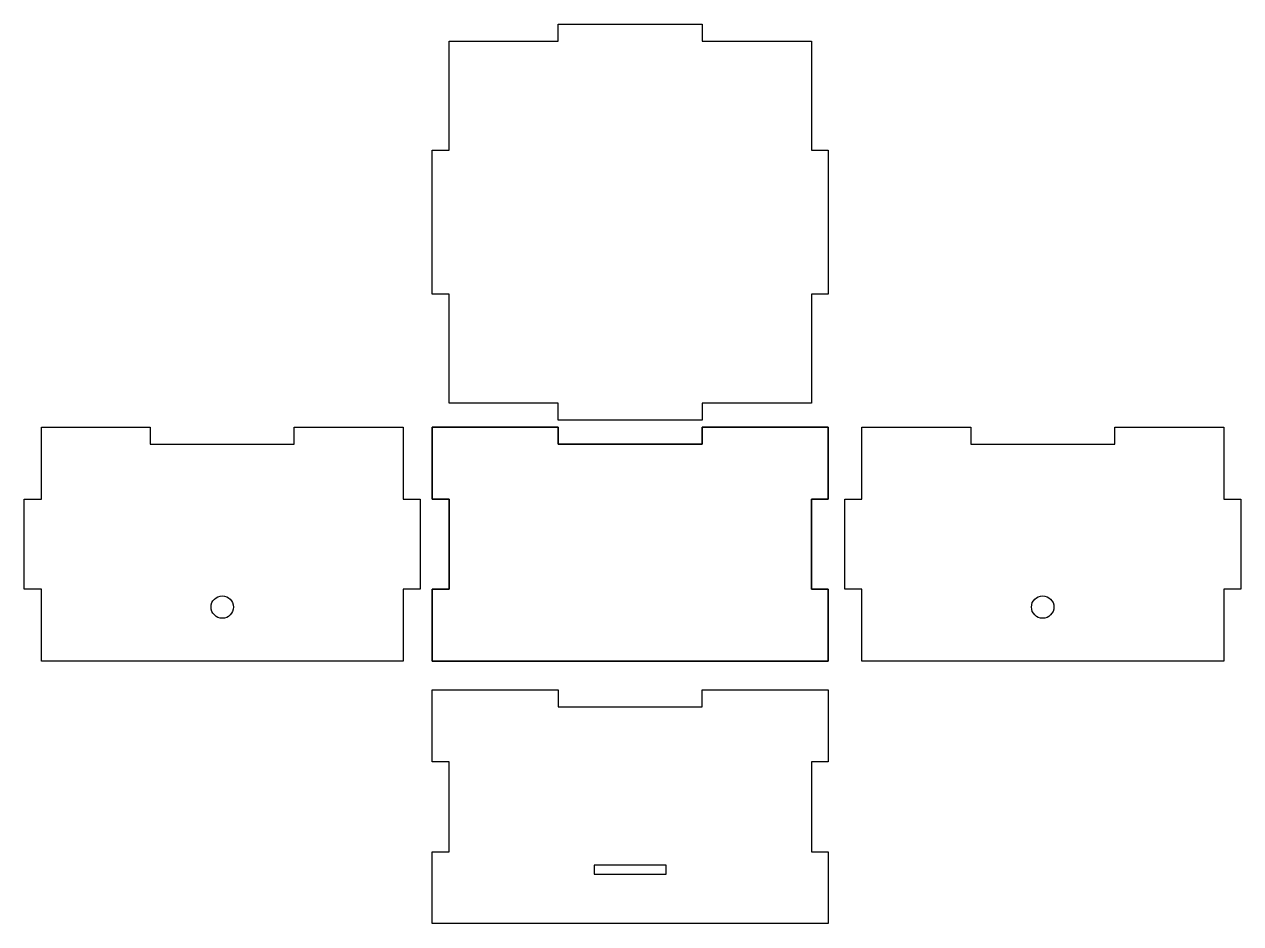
# Model space of a CAD drawing. Header units: inches. Extents: x -1.2 to 15.7, y -6.9 to 5.6.
import ezdxf

# ---------------------------------------------------------------- set-up
doc = ezdxf.new("R2010")
doc.units = ezdxf.units.IN
doc.layers.get('0').update_dxf_attribs({"linetype": 'CONTINUOUS'})

msp = doc.modelspace()

# ---------------------------------------------------------------- linework, layer by layer
for points in [[(9.764, 1.844), (9.764, 0.33), (8.25, 0.33), (8.25, 0.094), (6.25, 0.094), (6.25, 0.33), (4.736, 0.33), (4.736, 1.844), (4.5, 1.844), (4.5, 3.844), (4.736, 3.844), (4.736, 5.358), (6.25, 5.358), (6.25, 5.594), (8.25, 5.594), (8.25, 5.358), (9.764, 5.358), (9.764, 3.844), (10, 3.844), (10, 1.844)], [(0.583, 0), (0.583, -0.236), (2.583, -0.236), (2.583, 0), (4.097, 0), (4.097, -1), (4.333, -1), (4.333, -2.25), (4.097, -2.25), (4.097, -3.25), (-0.93, -3.25), (-0.93, -2.25), (-1.167, -2.25), (-1.167, -1), (-0.93, -1), (-0.93, 0)], [(4.5, 0), (6.25, 0), (6.25, -0.236), (8.25, -0.236), (8.25, 0), (10, 0), (10, -1), (9.764, -1), (9.764, -2.25), (10, -2.25), (10, -3.25), (4.5, -3.25), (4.5, -2.25), (4.736, -2.25), (4.736, -1), (4.5, -1)], [(8.25, 0), (8.25, -0.236), (6.25, -0.236), (6.25, 0), (4.5, 0), (4.5, -1), (4.736, -1), (4.736, -2.25), (4.5, -2.25), (4.5, -3.25), (10, -3.25), (10, -2.25), (9.764, -2.25), (9.764, -1), (10, -1), (10, 0)], [(11.977, 0), (11.977, -0.236), (13.977, -0.236), (13.977, 0), (15.491, 0), (15.491, -1), (15.727, -1), (15.727, -2.25), (15.491, -2.25), (15.491, -3.25), (10.463, -3.25), (10.463, -2.25), (10.227, -2.25), (10.227, -1), (10.463, -1), (10.463, 0)], [(6.25, -3.648), (6.25, -3.884), (8.25, -3.884), (8.25, -3.648), (10, -3.648), (10, -4.648), (9.764, -4.648), (9.764, -5.898), (10, -5.898), (10, -6.898), (4.5, -6.898), (4.5, -5.898), (4.736, -5.898), (4.736, -4.648), (4.5, -4.648), (4.5, -3.648)], [(6.75, -6.086), (6.75, -6.211), (7.75, -6.211), (7.75, -6.086)]]:
    msp.add_lwpolyline(points, close=True)
for centre in [(1.583, -2.5), (12.977, -2.5)]:
    msp.add_circle(centre, 0.156)

doc.saveas('drawing.dxf')
